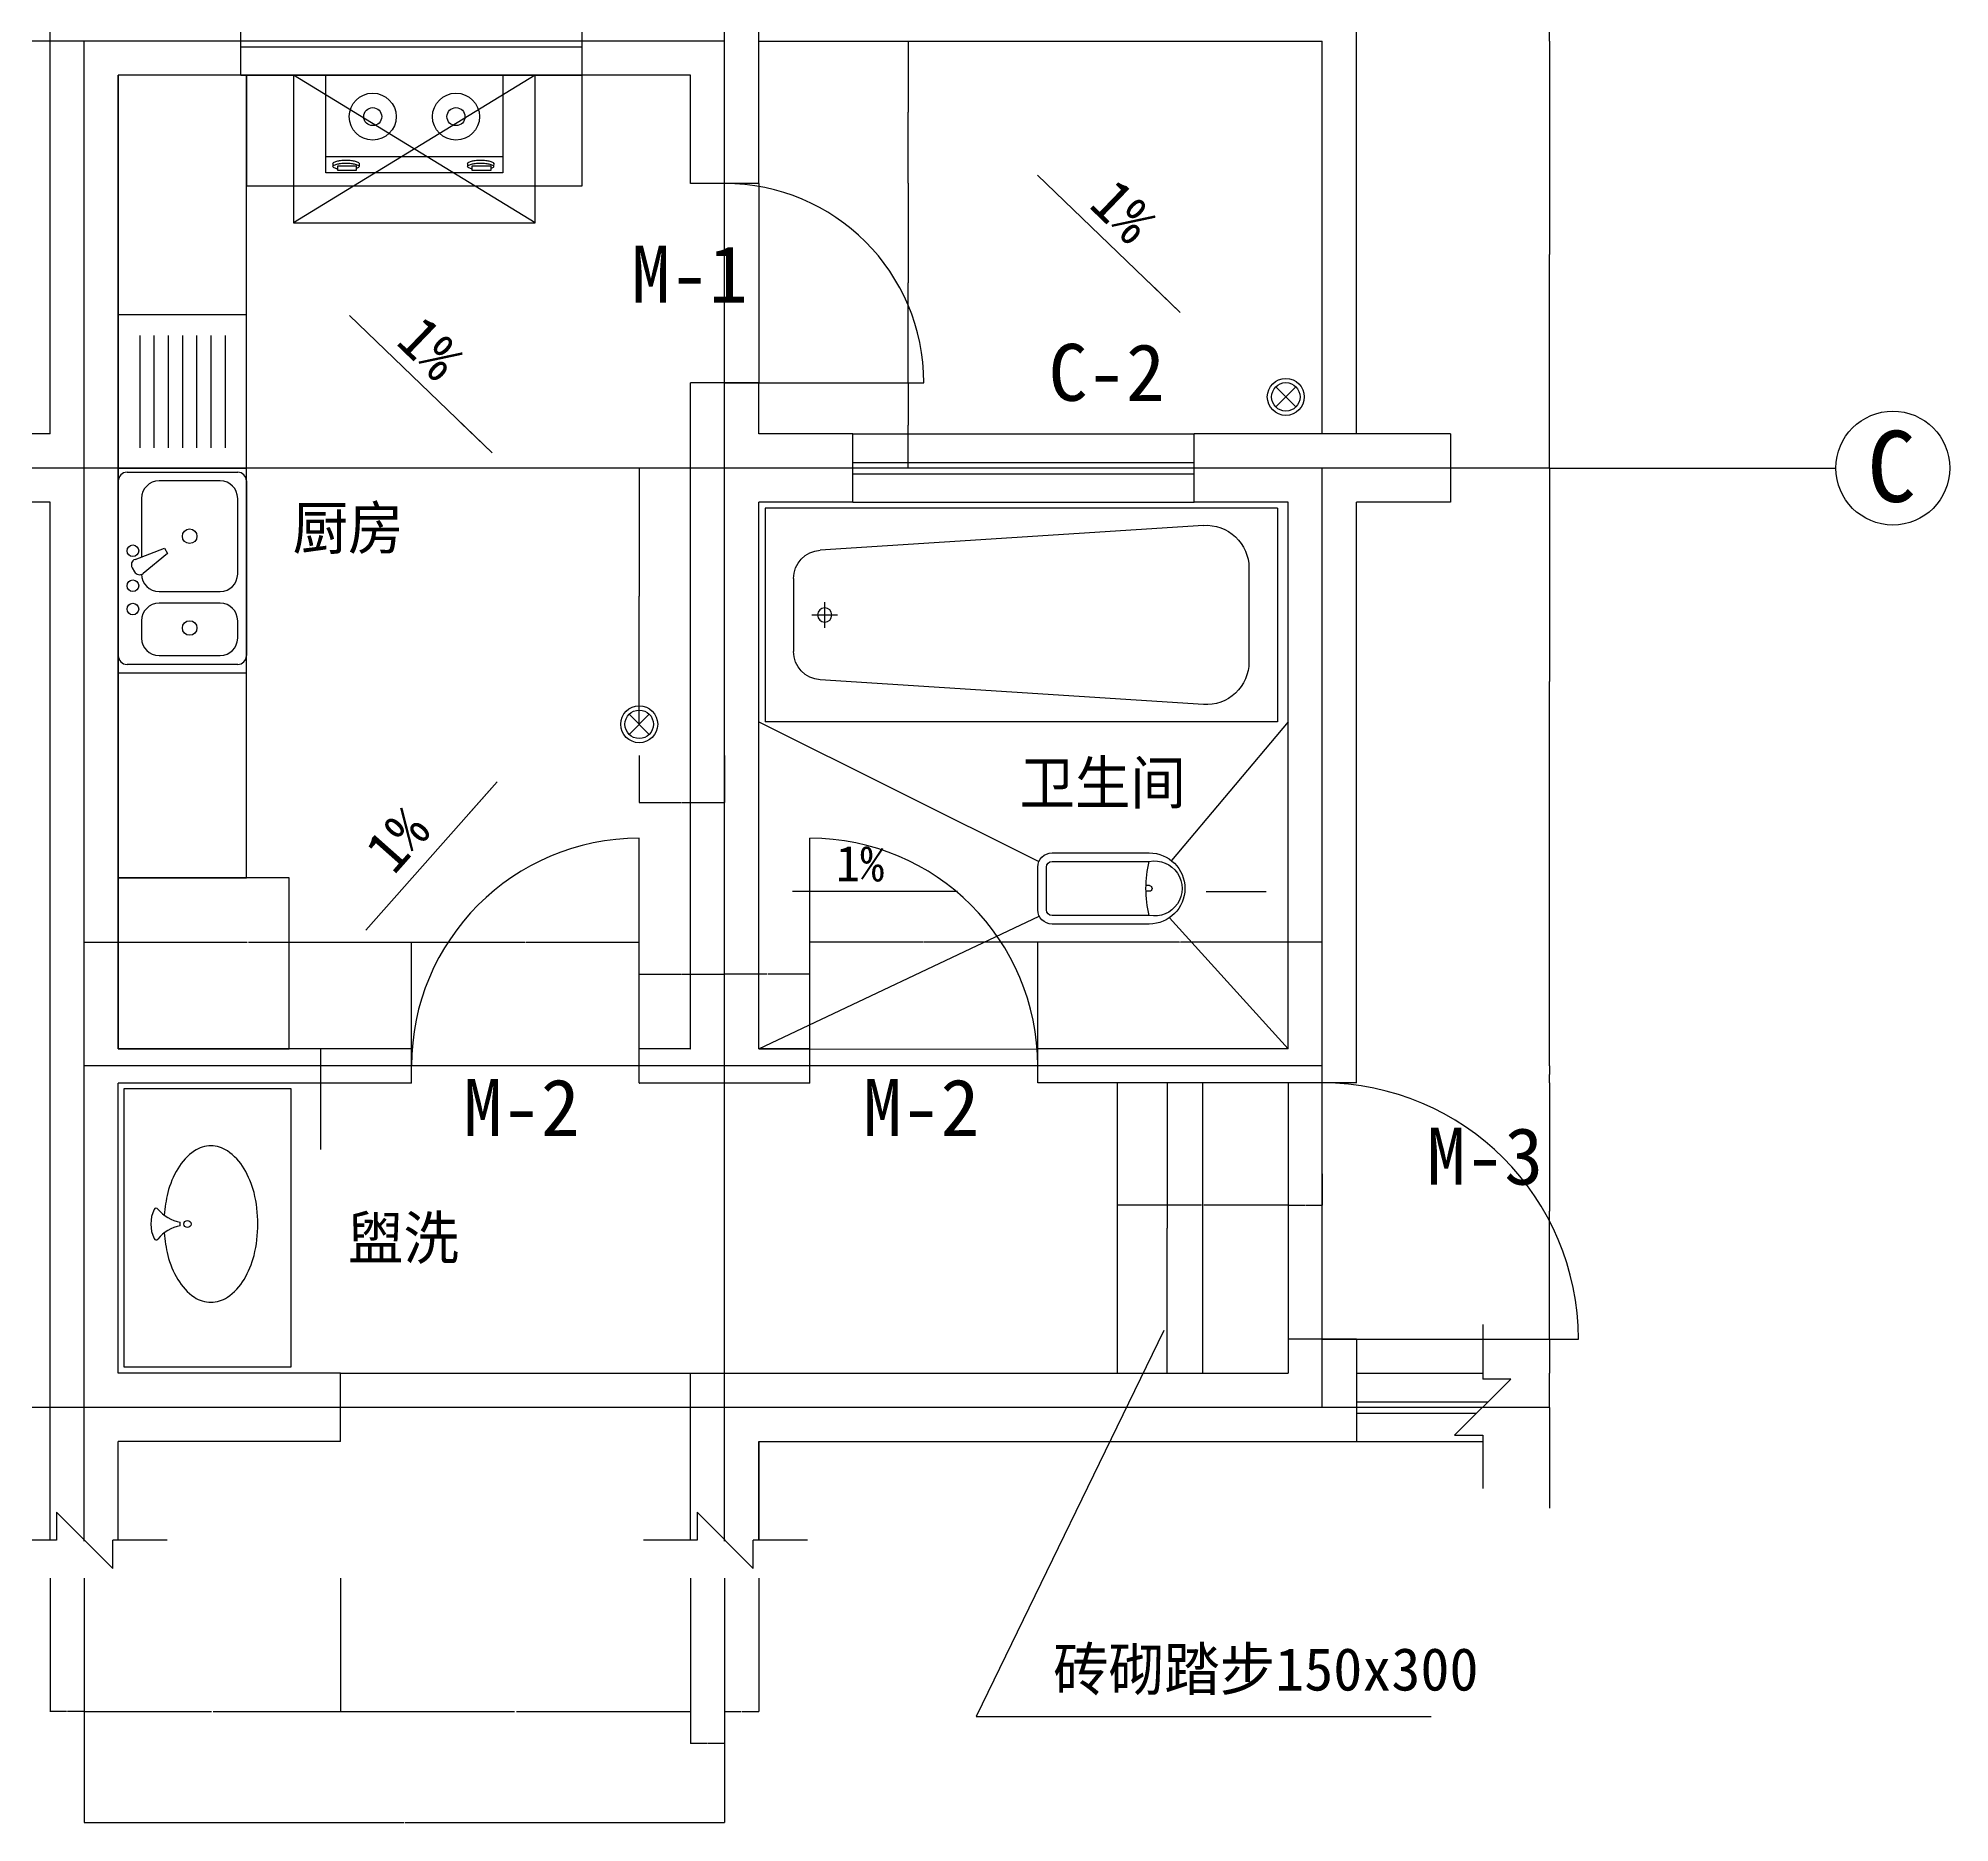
# Model space of a CAD drawing. Header units: metres. Extents: x -237648 to -195598, y -93947 to -64247.
# Drawn here: x -223439 to -216724, y -73773 to -67504 of the extents above; entities that cross this region are included whole.
import ezdxf

# ---------------------------------------------------------------- set-up
doc = ezdxf.new("R2010")
doc.units = ezdxf.units.M
for name, color, linetype in [('AXI', 1, 'Continuous'), ('PJ', 21, 'Continuous'), ('W', 5, 'Continuous')]:
    doc.layers.add(name, color=color, linetype=linetype)
doc.dimstyles.get("Standard").update_dxf_attribs({"dimtxt": 2.5, "dimasz": 2.5, "dimexe": 1.25, "dimexo": 0.625, "dimtad": 1, "dimcen": 2.5, "dimazin": 3, "dimtfac": 1, "dimtmove": 0, "dimatfit": 3})

# ---------------------------------------------------------------- blocks, each defined once
blk = doc.blocks.new('BATH1')
for p, q in [((383.61, 1800.49), (383.61, 1050.49)), ((383.61, 1800.49), (2183.61, 1800.49)), ((2183.61, 1800.49), (2183.61, 1050.49)), ((643.26, 1740.19), (1990.05, 1653.3)), ((483.61, 1590.5), (483.61, 1260.48)), ((2083.61, 1553.51), (2083.61, 1297.47)), ((2019.09, 1425.49), (1929.09, 1425.49)), ((1974.09, 1380.49), (1974.09, 1470.49)), ((643.26, 1110.79), (1990.05, 1197.68)), ((383.61, 1050.49), (2183.61, 1050.49))]:
    blk.add_line(p, q)
blk.add_circle((1974.09, 1425.49), 25)
for centre, radius, start, end in [((633.61, 1590.5), 150, 86.31, 180), ((1983.61, 1553.51), 100, 0, 86.31), ((1983.61, 1297.47), 100, 273.69, 0), ((633.61, 1260.48), 150, 180, 273.69)]:
    blk.add_arc(centre, radius, start, end)
blk = doc.blocks.new('DW')
at = {"layer": 'PJ'}
for p, q in [((-123.79, 145.72), (-123.79, -195.95)), ((-93.79, 145.72), (-93.79, -195.95)), ((76.21, 195.72), (-73.79, 195.72)), ((76.21, 165.72), (-73.79, 165.72)), ((96.21, -195.95), (96.21, 145.72)), ((126.21, -195.95), (126.21, 145.72)), ((-8.79, -196.08), (-8.79, -184.46)), ((11.21, -196.08), (11.21, -184.46))]:
    blk.add_line(p, q, dxfattribs=at)
for centre, radius, start, end in [((-73.79, 145.72), 50, 90, 180), ((-73.79, 145.72), 20, 90, 180), ((76.21, 145.72), 50, 0, 90), ((76.21, 145.72), 20, 0, 90), ((1.21, -195.95), 125, 180, 0), ((1.21, -214.21), 96.74, 169.12, 10.88), ((1.21, -578.66), 394.33, 76.06, 103.94), ((1.21, -195.89), 10, 181.09, 358.91)]:
    blk.add_arc(centre, radius, start, end, dxfattribs=at)
blk = doc.blocks.new('_E25ESP')
at = {"color": 0, "linetype": 'ByBlock'}
for p, q in [((30.68, 337.5), (419.32, 337.5)), ((0, -306.82), (0, 306.82)), ((357.95, 306.82), (143.18, 306.82)), ((450, 306.82), (450, -306.82)), ((81.82, 245.45), (81.82, 39.98)), ((419.32, -20.45), (419.32, 245.45)), ((58.92, 31.4), (162.53, 70.22)), ((162.53, 70.22), (172.76, 52.51)), ((48.39, 2.02), (56.63, -12.25)), ((172.76, 52.51), (87.34, -17.81)), ((143.18, -81.82), (357.95, -81.82)), ((357.95, -122.73), (143.18, -122.73)), ((81.82, -184.09), (81.82, -245.45)), ((419.32, -245.45), (419.32, -184.09)), ((143.18, -306.82), (357.95, -306.82)), ((419.32, -337.5), (30.68, -337.5))]:
    blk.add_line(p, q, dxfattribs=at)
for centre, radius in [((250.57, 112.5), 25.57), ((51.14, 61.36), 20.45), ((51.14, -61.36), 20.45), ((51.14, -143.18), 20.45), ((250.57, -209.66), 25.57)]:
    blk.add_circle(centre, radius, dxfattribs=at)
for centre, radius, start, end in [((30.68, 306.82), 30.68, 90, 180), ((419.32, 306.82), 30.68, 0, 90), ((143.18, 245.45), 61.36, 90, 180), ((357.95, 245.45), 61.36, 0, 90), ((66.1, 12.25), 20.45, 110.54, 210), ((74.34, -2.02), 20.45, 210, 309.46), ((143.18, -20.45), 61.36, 180, 270), ((357.95, -20.45), 61.36, 270, 0), ((143.18, -184.09), 61.36, 90, 180), ((357.95, -184.09), 61.36, 0, 90), ((143.18, -245.45), 61.36, 180, 270), ((357.95, -245.45), 61.36, 270, 0), ((30.68, -306.82), 30.68, 180, 270), ((419.32, -306.82), 30.68, 270, 0)]:
    blk.add_arc(centre, radius, start, end, dxfattribs=at)
blk = doc.blocks.new('KXP')
at = {"layer": 'PJ', "linetype": 'ByBlock'}
blk.add_line((-388.31, 496.85), (-388.31, 509.94), dxfattribs=at)
at = {"layer": 'PJ'}
blk.add_lwpolyline([(-585.9, 980), (0, 980), (0, 0), (-585.9, 0)], close=True, dxfattribs=at)
for points in [[(-444.66, 472.02, 0.04), (-432.26, 393.22, 0.07), (-397.42, 308.94, 0.11), (-338.84, 246.5, 0.15), (-280.74, 228.39, 0.15), (-222.65, 246.5, 0.11), (-164.07, 308.94, 0.07), (-129.23, 393.22, 0.06), (-115.74, 503.39, 0.06), (-129.23, 613.57, 0.07), (-164.07, 697.85, 0.11), (-222.65, 760.29, 0.15), (-280.74, 778.39, 0.15)], [(-280.74, 778.39, 0.15), (-338.84, 760.29, 0.11), (-397.42, 697.85, 0.07), (-432.26, 613.57, 0.04), (-444.66, 534.77, 0.06)]]:
    blk.add_lwpolyline(points, format="xyb", dxfattribs=at)
at = {"layer": 'PJ', "linetype": 'ByBlock'}
blk.add_circle((-363.18, 503.39), 12.57, dxfattribs=at)
at = {"layer": 'PJ'}
for centre, radius, start, end in [((-375.32, 503.39), 116.63, 154.02, 205.98), ((-472.97, 550.98), 8, 39.44, 154.02), ((-364.6, 640.12), 132.32, 219.44, 259.68), ((-364.6, 366.67), 132.32, 100.32, 140.56), ((-472.97, 455.81), 8, 205.98, 320.56)]:
    blk.add_arc(centre, radius, start, end, dxfattribs=at)
blk = doc.blocks.new('_CLOSEDFILLED')
at = {"color": 0, "linetype": 'BYBLOCK'}
blk.add_solid([(-1, 0), (0, 0), (-1, 0)], dxfattribs=at)
blk = doc.blocks.new('*D17')
for p, q in [((-218130.31, -67513.99), (-218130.31, -68263.99)), ((-218130.56, -68263.99), (-218130.81, -68263.99)), ((-218130.31, -69013.99), (-218130.31, -68263.99)), ((-218130.31, -68263.99), (-218130.31, -68263.99)), ((-218130.06, -68263.99), (-218129.81, -68263.99))]:
    blk.add_line(p, q)
at = {"layer": 'Defpoints'}
for p in [(-218130.31, -67513.99), (-218130.31, -68263.99), (-218130.31, -69013.99)]:
    blk.add_point(p, dxfattribs=at)
at = {"xscale": 0.25, "yscale": 0.25}
blk.add_blockref('_CLOSEDFILLED', (-218130.31, -68263.99), dxfattribs=at)
at = {"xscale": 0.25, "yscale": 0.25, "rotation": 180}
blk.add_blockref('_CLOSEDFILLED', (-218130.31, -68263.99), dxfattribs=at)
at = {"insert": (-218130.31, -68262.865), "char_height": 1, "attachment_point": 5}
blk.add_mtext('0', dxfattribs=at)
blk = doc.blocks.new('*D40')
for p, q in [((-218130.31, -69013.99), (-218130.31, -69763.99)), ((-218130.56, -69763.99), (-218130.81, -69763.99)), ((-218130.31, -71113.99), (-218130.31, -69763.99)), ((-218130.31, -69763.99), (-218130.31, -69763.99)), ((-218130.06, -69763.99), (-218129.81, -69763.99))]:
    blk.add_line(p, q)
at = {"layer": 'Defpoints'}
for p in [(-218130.31, -69013.99), (-218130.31, -69763.99), (-218130.31, -71113.99)]:
    blk.add_point(p, dxfattribs=at)
at = {"xscale": 0.25, "yscale": 0.25}
blk.add_blockref('_CLOSEDFILLED', (-218130.31, -69763.99), dxfattribs=at)
at = {"xscale": 0.25, "yscale": 0.25, "rotation": 180}
blk.add_blockref('_CLOSEDFILLED', (-218130.31, -69763.99), dxfattribs=at)
at = {"insert": (-218130.31, -69762.865), "char_height": 1, "attachment_point": 5}
blk.add_mtext('0', dxfattribs=at)
blk = doc.blocks.new('*D51')
for p, q in [((-222127.92, -71113.99), (-222127.92, -70679.51)), ((-222127.67, -70679.51), (-221729.42, -70679.51)), ((-221726.42, -70679.51), (-221328.17, -70679.51)), ((-221327.92, -71113.99), (-221327.92, -70679.51))]:
    blk.add_line(p, q)
at = {"layer": 'Defpoints'}
for p in [(-222127.92, -70679.51), (-222127.92, -71113.99), (-221327.92, -71113.99)]:
    blk.add_point(p, dxfattribs=at)
at = {"xscale": 0.25, "yscale": 0.25, "rotation": 180}
blk.add_blockref('_CLOSEDFILLED', (-222127.92, -70679.51), dxfattribs=at)
at = {"xscale": 0.25, "yscale": 0.25}
blk.add_blockref('_CLOSEDFILLED', (-221327.92, -70679.51), dxfattribs=at)
at = {"insert": (-221727.92, -70679.51), "char_height": 1, "attachment_point": 5}
blk.add_mtext('800', dxfattribs=at)
blk = doc.blocks.new('*D52')
for p, q in [((-221327.92, -71113.99), (-221327.92, -70792.01)), ((-221327.67, -70792.01), (-221179.42, -70792.01)), ((-221176.42, -70792.01), (-221028.17, -70792.01)), ((-221027.92, -71113.99), (-221027.92, -70792.01))]:
    blk.add_line(p, q)
at = {"layer": 'Defpoints'}
for p in [(-221327.92, -70792.01), (-221327.92, -71113.99), (-221027.92, -71113.99)]:
    blk.add_point(p, dxfattribs=at)
at = {"xscale": 0.25, "yscale": 0.25, "rotation": 180}
blk.add_blockref('_CLOSEDFILLED', (-221327.92, -70792.01), dxfattribs=at)
at = {"xscale": 0.25, "yscale": 0.25}
blk.add_blockref('_CLOSEDFILLED', (-221027.92, -70792.01), dxfattribs=at)
at = {"insert": (-221177.92, -70792.01), "char_height": 1, "attachment_point": 5}
blk.add_mtext('300', dxfattribs=at)
blk = doc.blocks.new('*D53')
for p, q in [((-219648.42, -71493.01), (-219648.42, -71603.26)), ((-219048.42, -71493.01), (-219048.42, -71603.26)), ((-219352.92, -71603.26), (-219648.67, -71603.26)), ((-219048.17, -71603.26), (-219343.92, -71603.26))]:
    blk.add_line(p, q)
at = {"layer": 'Defpoints'}
for p in [(-219648.42, -71493.01), (-219048.42, -71493.01), (-219048.42, -71603.26)]:
    blk.add_point(p, dxfattribs=at)
at = {"xscale": 0.25, "yscale": 0.25}
blk.add_blockref('_CLOSEDFILLED', (-219648.42, -71603.26), dxfattribs=at)
at = {"xscale": 0.25, "yscale": 0.25, "rotation": 180}
blk.add_blockref('_CLOSEDFILLED', (-219048.42, -71603.26), dxfattribs=at)
at = {"insert": (-219348.42, -71603.26), "char_height": 1, "attachment_point": 5}
blk.add_mtext('2x300=600', dxfattribs=at)
blk = doc.blocks.new('*D54')
for p, q in [((-223277.92, -71113.99), (-223277.92, -70679.51)), ((-223277.67, -70679.51), (-222704.92, -70679.51)), ((-222700.92, -70679.51), (-222128.17, -70679.51)), ((-222127.92, -71113.99), (-222127.92, -70679.51))]:
    blk.add_line(p, q)
at = {"layer": 'Defpoints'}
for p in [(-223277.92, -70679.51), (-223277.92, -71113.99), (-222127.92, -71113.99)]:
    blk.add_point(p, dxfattribs=at)
at = {"xscale": 0.25, "yscale": 0.25, "rotation": 180}
blk.add_blockref('_CLOSEDFILLED', (-223277.92, -70679.51), dxfattribs=at)
at = {"xscale": 0.25, "yscale": 0.25}
blk.add_blockref('_CLOSEDFILLED', (-222127.92, -70679.51), dxfattribs=at)
at = {"insert": (-222702.92, -70679.51), "char_height": 1, "attachment_point": 5}
blk.add_mtext('1150', dxfattribs=at)
blk = doc.blocks.new('*D55')
for p, q in [((-221027.92, -72913.99), (-221027.92, -73381.56)), ((-220907.92, -72913.99), (-220907.92, -73381.56)), ((-221027.67, -73381.56), (-220969.42, -73381.56)), ((-220966.42, -73381.56), (-220908.17, -73381.56))]:
    blk.add_line(p, q)
at = {"layer": 'Defpoints'}
for p in [(-221027.92, -72913.99), (-220907.92, -72913.99), (-221027.92, -73381.56)]:
    blk.add_point(p, dxfattribs=at)
at = {"xscale": 0.25, "yscale": 0.25, "rotation": 180}
blk.add_blockref('_CLOSEDFILLED', (-221027.92, -73381.56), dxfattribs=at)
at = {"xscale": 0.25, "yscale": 0.25}
blk.add_blockref('_CLOSEDFILLED', (-220907.92, -73381.56), dxfattribs=at)
at = {"insert": (-220967.92, -73381.56), "char_height": 1, "attachment_point": 5}
blk.add_mtext('120', dxfattribs=at)
blk = doc.blocks.new('*D56')
for p, q in [((-223277.92, -72913.99), (-223277.92, -73381.56)), ((-222377.58, -72913.99), (-222377.58, -73381.56)), ((-223277.67, -73381.56), (-222830.75, -73381.56)), ((-222824.75, -73381.56), (-222377.83, -73381.56))]:
    blk.add_line(p, q)
at = {"layer": 'Defpoints'}
for p in [(-223277.92, -72913.99), (-222377.58, -72913.99), (-223277.92, -73381.56)]:
    blk.add_point(p, dxfattribs=at)
at = {"xscale": 0.25, "yscale": 0.25, "rotation": 180}
blk.add_blockref('_CLOSEDFILLED', (-223277.92, -73381.56), dxfattribs=at)
at = {"xscale": 0.25, "yscale": 0.25}
blk.add_blockref('_CLOSEDFILLED', (-222377.58, -73381.56), dxfattribs=at)
at = {"insert": (-222827.75, -73381.56), "char_height": 1, "attachment_point": 5}
blk.add_mtext('900,34', dxfattribs=at)
blk = doc.blocks.new('*D57')
for p, q in [((-223397.92, -72913.99), (-223397.92, -73381.56)), ((-223277.92, -72913.99), (-223277.92, -73381.56)), ((-223339.42, -73381.56), (-223398.17, -73381.56)), ((-223277.67, -73381.56), (-223336.42, -73381.56))]:
    blk.add_line(p, q)
at = {"layer": 'Defpoints'}
for p in [(-223397.92, -72913.99), (-223277.92, -72913.99), (-223277.92, -73381.56)]:
    blk.add_point(p, dxfattribs=at)
at = {"xscale": 0.25, "yscale": 0.25}
blk.add_blockref('_CLOSEDFILLED', (-223397.92, -73381.56), dxfattribs=at)
at = {"xscale": 0.25, "yscale": 0.25, "rotation": 180}
blk.add_blockref('_CLOSEDFILLED', (-223277.92, -73381.56), dxfattribs=at)
at = {"insert": (-223337.92, -73381.56), "char_height": 1, "attachment_point": 5}
blk.add_mtext('120', dxfattribs=at)
blk = doc.blocks.new('*D58')
for p, q in [((-218130.31, -71173.99), (-218130.31, -71623.99)), ((-218130.56, -71623.99), (-218130.81, -71623.99)), ((-218130.31, -71623.99), (-218130.18, -71623.99)), ((-218130.18, -72073.99), (-218130.18, -71623.99)), ((-218129.93, -71623.99), (-218129.68, -71623.99))]:
    blk.add_line(p, q)
at = {"layer": 'Defpoints'}
for p in [(-218130.31, -71173.99), (-218130.31, -71623.99), (-218130.18, -72073.99)]:
    blk.add_point(p, dxfattribs=at)
at = {"xscale": 0.25, "yscale": 0.25}
blk.add_blockref('_CLOSEDFILLED', (-218130.31, -71623.99), dxfattribs=at)
at = {"xscale": 0.25, "yscale": 0.25, "rotation": 180}
blk.add_blockref('_CLOSEDFILLED', (-218130.18, -71623.99), dxfattribs=at)
at = {"insert": (-218130.245, -71622.865), "char_height": 1, "attachment_point": 5}
blk.add_mtext('0,13', dxfattribs=at)
blk = doc.blocks.new('*D72')
for p, q in [((-218130.56, -67160.66), (-218130.81, -67160.66)), ((-218130.31, -67513.99), (-218130.31, -67160.66)), ((-218130.31, -67393.99), (-218130.31, -67160.66)), ((-218130.31, -67160.66), (-218130.31, -67160.66)), ((-218130.06, -67160.66), (-218129.81, -67160.66))]:
    blk.add_line(p, q)
at = {"layer": 'Defpoints'}
for p in [(-218130.31, -67160.66), (-218130.31, -67393.99), (-218130.31, -67513.99)]:
    blk.add_point(p, dxfattribs=at)
at = {"xscale": 0.25, "yscale": 0.25}
blk.add_blockref('_CLOSEDFILLED', (-218130.31, -67160.66), dxfattribs=at)
at = {"xscale": 0.25, "yscale": 0.25, "rotation": 180}
blk.add_blockref('_CLOSEDFILLED', (-218130.31, -67160.66), dxfattribs=at)
at = {"insert": (-218130.31, -67159.535), "char_height": 1, "attachment_point": 5}
blk.add_mtext('0', dxfattribs=at)
blk = doc.blocks.new('*D89')
for p, q in [((-220382.82, -67513.99), (-220382.82, -67763.74)), ((-220383.07, -67763.74), (-220383.32, -67763.74)), ((-220382.82, -68013.49), (-220382.82, -67763.74)), ((-220382.82, -67763.74), (-220382.82, -67763.74)), ((-220382.57, -67763.74), (-220382.32, -67763.74))]:
    blk.add_line(p, q)
at = {"layer": 'Defpoints'}
for p in [(-220382.82, -67513.99), (-220382.82, -67763.74), (-220382.82, -68013.49)]:
    blk.add_point(p, dxfattribs=at)
at = {"xscale": 0.25, "yscale": 0.25}
blk.add_blockref('_CLOSEDFILLED', (-220382.82, -67763.74), dxfattribs=at)
at = {"xscale": 0.25, "yscale": 0.25, "rotation": 180}
blk.add_blockref('_CLOSEDFILLED', (-220382.82, -67763.74), dxfattribs=at)
at = {"insert": (-220382.82, -67762.615), "char_height": 1, "attachment_point": 5}
blk.add_mtext('0', dxfattribs=at)
blk = doc.blocks.new('*D90')
for p, q in [((-220382.82, -68013.49), (-220382.82, -68363.49)), ((-220383.07, -68363.49), (-220383.32, -68363.49)), ((-220382.82, -68713.49), (-220382.82, -68363.49)), ((-220382.82, -68363.49), (-220382.82, -68363.49)), ((-220382.57, -68363.49), (-220382.32, -68363.49))]:
    blk.add_line(p, q)
at = {"layer": 'Defpoints'}
for p in [(-220382.82, -68013.49), (-220382.82, -68363.49), (-220382.82, -68713.49)]:
    blk.add_point(p, dxfattribs=at)
at = {"xscale": 0.25, "yscale": 0.25}
blk.add_blockref('_CLOSEDFILLED', (-220382.82, -68363.49), dxfattribs=at)
at = {"xscale": 0.25, "yscale": 0.25, "rotation": 180}
blk.add_blockref('_CLOSEDFILLED', (-220382.82, -68363.49), dxfattribs=at)
at = {"insert": (-220382.82, -68362.365), "char_height": 1, "attachment_point": 5}
blk.add_mtext('0', dxfattribs=at)
blk = doc.blocks.new('*D91')
for p, q in [((-220382.82, -68713.49), (-220382.82, -68863.49)), ((-220383.07, -68863.49), (-220383.32, -68863.49)), ((-220382.82, -69013.49), (-220382.82, -68863.49)), ((-220382.82, -68863.49), (-220382.82, -68863.49)), ((-220382.57, -68863.49), (-220382.32, -68863.49))]:
    blk.add_line(p, q)
at = {"layer": 'Defpoints'}
for p in [(-220382.82, -68713.49), (-220382.82, -68863.49), (-220382.82, -69013.49)]:
    blk.add_point(p, dxfattribs=at)
at = {"xscale": 0.25, "yscale": 0.25}
blk.add_blockref('_CLOSEDFILLED', (-220382.82, -68863.49), dxfattribs=at)
at = {"xscale": 0.25, "yscale": 0.25, "rotation": 180}
blk.add_blockref('_CLOSEDFILLED', (-220382.82, -68863.49), dxfattribs=at)
at = {"insert": (-220382.82, -68862.365), "char_height": 1, "attachment_point": 5}
blk.add_mtext('0', dxfattribs=at)
blk = doc.blocks.new('*D197')
for p, q in [((-222447.58, -71053.99), (-222447.58, -71407.32)), ((-222447.58, -71173.99), (-222447.58, -71407.32)), ((-222447.83, -71407.32), (-222448.08, -71407.32)), ((-222447.58, -71407.32), (-222447.58, -71407.32)), ((-222447.33, -71407.32), (-222447.08, -71407.32))]:
    blk.add_line(p, q)
at = {"layer": 'Defpoints'}
for p in [(-222447.58, -71053.99), (-222447.58, -71173.99), (-222447.58, -71407.32)]:
    blk.add_point(p, dxfattribs=at)
at = {"xscale": 0.25, "yscale": 0.25}
blk.add_blockref('_CLOSEDFILLED', (-222447.58, -71407.32), dxfattribs=at)
at = {"xscale": 0.25, "yscale": 0.25, "rotation": 180}
blk.add_blockref('_CLOSEDFILLED', (-222447.58, -71407.32), dxfattribs=at)
at = {"insert": (-222447.58, -71406.195), "char_height": 1, "attachment_point": 5}
blk.add_mtext('0', dxfattribs=at)
blk = doc.blocks.new('*D225')
for p, q in [((-222377.58, -72913.99), (-222377.58, -73381.56)), ((-221147.92, -72913.99), (-221147.92, -73381.56)), ((-222377.33, -73381.56), (-221766.25, -73381.56)), ((-221759.25, -73381.56), (-221148.17, -73381.56))]:
    blk.add_line(p, q)
at = {"layer": 'Defpoints'}
for p in [(-222377.58, -72913.99), (-221147.92, -72913.99), (-222377.58, -73381.56)]:
    blk.add_point(p, dxfattribs=at)
at = {"xscale": 0.25, "yscale": 0.25, "rotation": 180}
blk.add_blockref('_CLOSEDFILLED', (-222377.58, -73381.56), dxfattribs=at)
at = {"xscale": 0.25, "yscale": 0.25}
blk.add_blockref('_CLOSEDFILLED', (-221147.92, -73381.56), dxfattribs=at)
at = {"insert": (-221762.75, -73381.56), "char_height": 1, "attachment_point": 5}
blk.add_mtext('1229,66', dxfattribs=at)
blk = doc.blocks.new('*D226')
for p, q in [((-223277.92, -72913.99), (-223277.92, -73772.21)), ((-221027.92, -72913.99), (-221027.92, -73772.21)), ((-223277.67, -73772.21), (-222154.92, -73772.21)), ((-222150.92, -73772.21), (-221028.17, -73772.21))]:
    blk.add_line(p, q)
at = {"layer": 'Defpoints'}
for p in [(-223277.92, -72913.99), (-221027.92, -72913.99), (-223277.92, -73772.21)]:
    blk.add_point(p, dxfattribs=at)
at = {"xscale": 0.25, "yscale": 0.25, "rotation": 180}
blk.add_blockref('_CLOSEDFILLED', (-223277.92, -73772.21), dxfattribs=at)
at = {"xscale": 0.25, "yscale": 0.25}
blk.add_blockref('_CLOSEDFILLED', (-221027.92, -73772.21), dxfattribs=at)
at = {"insert": (-222152.92, -73772.21), "char_height": 1, "attachment_point": 5}
blk.add_mtext('2250', dxfattribs=at)
blk = doc.blocks.new('*D227')
for p, q in [((-220879.42, -70792.01), (-221028.17, -70792.01)), ((-221027.92, -71113.99), (-221027.92, -70792.01)), ((-220727.67, -70792.01), (-220876.42, -70792.01)), ((-220727.92, -71113.99), (-220727.92, -70792.01))]:
    blk.add_line(p, q)
at = {"layer": 'Defpoints'}
for p in [(-220727.92, -70792.01), (-221027.92, -71113.99), (-220727.92, -71113.99)]:
    blk.add_point(p, dxfattribs=at)
at = {"xscale": 0.25, "yscale": 0.25}
blk.add_blockref('_CLOSEDFILLED', (-221027.92, -70792.01), dxfattribs=at)
at = {"xscale": 0.25, "yscale": 0.25, "rotation": 180}
blk.add_blockref('_CLOSEDFILLED', (-220727.92, -70792.01), dxfattribs=at)
at = {"insert": (-220877.92, -70792.01), "char_height": 1, "attachment_point": 5}
blk.add_mtext('300', dxfattribs=at)
blk = doc.blocks.new('*D228')
for p, q in [((-220329.42, -70679.51), (-220728.17, -70679.51)), ((-220727.92, -71113.99), (-220727.92, -70679.51)), ((-219927.67, -70679.51), (-220326.42, -70679.51)), ((-219927.92, -71113.99), (-219927.92, -70679.51))]:
    blk.add_line(p, q)
at = {"layer": 'Defpoints'}
for p in [(-219927.92, -70679.51), (-220727.92, -71113.99), (-219927.92, -71113.99)]:
    blk.add_point(p, dxfattribs=at)
at = {"xscale": 0.25, "yscale": 0.25}
blk.add_blockref('_CLOSEDFILLED', (-220727.92, -70679.51), dxfattribs=at)
at = {"xscale": 0.25, "yscale": 0.25, "rotation": 180}
blk.add_blockref('_CLOSEDFILLED', (-219927.92, -70679.51), dxfattribs=at)
at = {"insert": (-220327.92, -70679.51), "char_height": 1, "attachment_point": 5}
blk.add_mtext('800', dxfattribs=at)
blk = doc.blocks.new('*D229')
for p, q in [((-219429.92, -70679.51), (-219928.17, -70679.51)), ((-219927.92, -71113.99), (-219927.92, -70679.51)), ((-218927.67, -70679.51), (-219425.92, -70679.51)), ((-218927.92, -71113.99), (-218927.92, -70679.51))]:
    blk.add_line(p, q)
at = {"layer": 'Defpoints'}
for p in [(-218927.92, -70679.51), (-219927.92, -71113.99), (-218927.92, -71113.99)]:
    blk.add_point(p, dxfattribs=at)
at = {"xscale": 0.25, "yscale": 0.25}
blk.add_blockref('_CLOSEDFILLED', (-219927.92, -70679.51), dxfattribs=at)
at = {"xscale": 0.25, "yscale": 0.25, "rotation": 180}
blk.add_blockref('_CLOSEDFILLED', (-218927.92, -70679.51), dxfattribs=at)
at = {"insert": (-219427.92, -70679.51), "char_height": 1, "attachment_point": 5}
blk.add_mtext('1000', dxfattribs=at)
blk = doc.blocks.new('*D230')
for p, q in [((-219048.42, -71493.01), (-219048.42, -71603.26)), ((-218928.42, -71493.01), (-218928.42, -71603.26)), ((-219048.17, -71603.26), (-218989.92, -71603.26)), ((-218986.92, -71603.26), (-218928.67, -71603.26))]:
    blk.add_line(p, q)
at = {"layer": 'Defpoints'}
for p in [(-219048.42, -71493.01), (-218928.42, -71493.01), (-219048.42, -71603.26)]:
    blk.add_point(p, dxfattribs=at)
at = {"xscale": 0.25, "yscale": 0.25, "rotation": 180}
blk.add_blockref('_CLOSEDFILLED', (-219048.42, -71603.26), dxfattribs=at)
at = {"xscale": 0.25, "yscale": 0.25}
blk.add_blockref('_CLOSEDFILLED', (-218928.42, -71603.26), dxfattribs=at)
at = {"insert": (-218988.42, -71603.26), "char_height": 1, "attachment_point": 5}
blk.add_mtext('120', dxfattribs=at)
blk = doc.blocks.new('*D231')
for p, q in [((-218130.31, -72313.99), (-218130.31, -72667.32)), ((-218130.31, -72433.99), (-218130.31, -72667.32)), ((-218130.56, -72667.32), (-218130.81, -72667.32)), ((-218130.31, -72667.32), (-218130.31, -72667.32)), ((-218130.06, -72667.32), (-218129.81, -72667.32))]:
    blk.add_line(p, q)
at = {"layer": 'Defpoints'}
for p in [(-218130.31, -72313.99), (-218130.31, -72433.99), (-218130.31, -72667.32)]:
    blk.add_point(p, dxfattribs=at)
at = {"xscale": 0.25, "yscale": 0.25}
blk.add_blockref('_CLOSEDFILLED', (-218130.31, -72667.32), dxfattribs=at)
at = {"xscale": 0.25, "yscale": 0.25, "rotation": 180}
blk.add_blockref('_CLOSEDFILLED', (-218130.31, -72667.32), dxfattribs=at)
at = {"insert": (-218130.31, -72666.195), "char_height": 1, "attachment_point": 5}
blk.add_mtext('0', dxfattribs=at)
blk = doc.blocks.new('*D232')
for p, q in [((-218130.18, -72073.99), (-218130.18, -72193.99)), ((-218130.56, -72193.99), (-218130.81, -72193.99)), ((-218130.31, -72313.99), (-218130.31, -72193.99)), ((-218130.18, -72193.99), (-218130.31, -72193.99)), ((-218129.93, -72193.99), (-218129.68, -72193.99))]:
    blk.add_line(p, q)
at = {"layer": 'Defpoints'}
for p in [(-218130.18, -72073.99), (-218130.18, -72193.99), (-218130.31, -72313.99)]:
    blk.add_point(p, dxfattribs=at)
at = {"xscale": 0.25, "yscale": 0.25}
blk.add_blockref('_CLOSEDFILLED', (-218130.18, -72193.99), dxfattribs=at)
at = {"xscale": 0.25, "yscale": 0.25, "rotation": 180}
blk.add_blockref('_CLOSEDFILLED', (-218130.31, -72193.99), dxfattribs=at)
at = {"insert": (-218130.245, -72195.115), "char_height": 1, "attachment_point": 5}
blk.add_mtext('0,13', dxfattribs=at)
blk = doc.blocks.new('*D233')
for p, q in [((-218130.31, -71113.99), (-218130.31, -71143.99)), ((-218130.56, -71143.99), (-218130.81, -71143.99)), ((-218130.31, -71173.99), (-218130.31, -71143.99)), ((-218130.31, -71143.99), (-218130.31, -71143.99)), ((-218130.06, -71143.99), (-218129.81, -71143.99))]:
    blk.add_line(p, q)
at = {"layer": 'Defpoints'}
for p in [(-218130.31, -71113.99), (-218130.31, -71143.99), (-218130.31, -71173.99)]:
    blk.add_point(p, dxfattribs=at)
at = {"xscale": 0.25, "yscale": 0.25}
blk.add_blockref('_CLOSEDFILLED', (-218130.31, -71143.99), dxfattribs=at)
at = {"xscale": 0.25, "yscale": 0.25, "rotation": 180}
blk.add_blockref('_CLOSEDFILLED', (-218130.31, -71143.99), dxfattribs=at)
at = {"insert": (-218130.31, -71142.865), "char_height": 1, "attachment_point": 5}
blk.add_mtext('0', dxfattribs=at)
blk = doc.blocks.new('*D234')
for p, q in [((-221147.92, -72913.99), (-221147.92, -73494.06)), ((-221027.92, -72913.99), (-221027.92, -73494.06)), ((-221089.42, -73494.06), (-221148.17, -73494.06)), ((-221027.67, -73494.06), (-221086.42, -73494.06))]:
    blk.add_line(p, q)
at = {"layer": 'Defpoints'}
for p in [(-221147.92, -72913.99), (-221027.92, -72913.99), (-221027.92, -73494.06)]:
    blk.add_point(p, dxfattribs=at)
at = {"xscale": 0.25, "yscale": 0.25}
blk.add_blockref('_CLOSEDFILLED', (-221147.92, -73494.06), dxfattribs=at)
at = {"xscale": 0.25, "yscale": 0.25, "rotation": 180}
blk.add_blockref('_CLOSEDFILLED', (-221027.92, -73494.06), dxfattribs=at)
at = {"insert": (-221087.92, -73494.06), "char_height": 1, "attachment_point": 5}
blk.add_mtext('120', dxfattribs=at)
blk = doc.blocks.new('*D235')
for p, q in [((-219473.04, -71173.99), (-219473.04, -71683.99)), ((-219473.29, -71683.99), (-219473.54, -71683.99)), ((-219473.04, -72193.99), (-219473.04, -71683.99)), ((-219473.04, -71683.99), (-219473.04, -71683.99)), ((-219472.79, -71683.99), (-219472.54, -71683.99))]:
    blk.add_line(p, q)
at = {"layer": 'Defpoints'}
for p in [(-219473.04, -71173.99), (-219473.04, -71683.99), (-219473.04, -72193.99)]:
    blk.add_point(p, dxfattribs=at)
at = {"xscale": 0.25, "yscale": 0.25}
blk.add_blockref('_CLOSEDFILLED', (-219473.04, -71683.99), dxfattribs=at)
at = {"xscale": 0.25, "yscale": 0.25, "rotation": 180}
blk.add_blockref('_CLOSEDFILLED', (-219473.04, -71683.99), dxfattribs=at)
at = {"insert": (-219473.04, -71682.865), "char_height": 1, "attachment_point": 5}
blk.add_mtext('0', dxfattribs=at)
blk = doc.blocks.new('*D360')
for p, q in [((-221327.92, -70023.46), (-221327.92, -70188.31)), ((-221027.92, -70023.46), (-221027.92, -70188.31)), ((-221327.67, -70188.31), (-221179.42, -70188.31)), ((-221176.42, -70188.31), (-221028.17, -70188.31))]:
    blk.add_line(p, q)
at = {"layer": 'Defpoints'}
for p in [(-221327.92, -70023.46), (-221027.92, -70023.46), (-221327.92, -70188.31)]:
    blk.add_point(p, dxfattribs=at)
at = {"xscale": 0.25, "yscale": 0.25, "rotation": 180}
blk.add_blockref('_CLOSEDFILLED', (-221327.92, -70188.31), dxfattribs=at)
at = {"xscale": 0.25, "yscale": 0.25}
blk.add_blockref('_CLOSEDFILLED', (-221027.92, -70188.31), dxfattribs=at)
at = {"insert": (-221177.92, -70188.31), "char_height": 1, "attachment_point": 5}
blk.add_mtext('300', dxfattribs=at)
blk = doc.blocks.new('*D361')
for p, q in [((-221327.92, -69013.99), (-221327.92, -69463.99)), ((-221328.17, -69463.99), (-221328.42, -69463.99)), ((-221327.92, -69913.99), (-221327.92, -69463.99)), ((-221327.92, -69463.99), (-221327.92, -69463.99)), ((-221327.67, -69463.99), (-221327.42, -69463.99))]:
    blk.add_line(p, q)
at = {"layer": 'Defpoints'}
for p in [(-221327.92, -69013.99), (-221327.92, -69463.99), (-221327.92, -69913.99)]:
    blk.add_point(p, dxfattribs=at)
at = {"xscale": 0.25, "yscale": 0.25}
blk.add_blockref('_CLOSEDFILLED', (-221327.92, -69463.99), dxfattribs=at)
at = {"xscale": 0.25, "yscale": 0.25, "rotation": 180}
blk.add_blockref('_CLOSEDFILLED', (-221327.92, -69463.99), dxfattribs=at)
at = {"insert": (-221327.92, -69462.865), "char_height": 1, "attachment_point": 5}
blk.add_mtext('0', dxfattribs=at)

msp = doc.modelspace()

# ---------------------------------------------------------------- linework, layer by layer
for p, q in [((-218807.92, -68893.99), (-218807.92, -67394.49)), ((-222727.92, -67533.99), (-221527.92, -67533.99)), ((-220907.92, -67513.99), (-218928.42, -67513.99)), ((-218927.92, -68893.99), (-218927.92, -67514.49)), ((-222727.92, -67633.99), (-221527.92, -67633.99)), ((-221693.51, -67633.99), (-222542.33, -68152.18)), ((-221693.51, -68152.18), (-222542.33, -67633.99)), ((-222429.3, -67633.99), (-221806.53, -67633.99)), ((-222429.3, -67976.44), (-222429.3, -67633.99)), ((-221806.53, -67633.99), (-221806.53, -67976.44)), ((-221806.53, -67920.74), (-222429.3, -67920.74)), ((-222403.89, -67944.13), (-222403.89, -67954.65)), ((-222387.26, -67952.43), (-222322.59, -67952.43)), ((-222387.26, -67969.05), (-222387.26, -67952.43)), ((-222322.59, -67952.43), (-222322.59, -67969.05)), ((-222312.13, -67942.95), (-222312.25, -67954.66)), ((-221930.89, -67944.13), (-221930.89, -67954.65)), ((-221914.26, -67969.05), (-221914.26, -67952.43)), ((-221914.26, -67952.43), (-221849.59, -67952.43)), ((-221849.59, -67952.43), (-221849.59, -67969.05)), ((-221839.13, -67942.95), (-221839.25, -67954.66)), ((-221806.53, -67976.44), (-222429.3, -67976.44)), ((-222322.59, -67969.05), (-222387.26, -67969.05)), ((-221849.59, -67969.05), (-221914.26, -67969.05)), ((-220907.92, -68013.99), (-220907.92, -68713.99)), ((-219427.05, -68467.83), (-219928.35, -67984.47)), ((-223157.92, -68473.99), (-222707.92, -68473.99)), ((-221844.82, -68960.99), (-222346.12, -68477.62)), ((-223082.92, -68548.78), (-223082.92, -68942.92)), ((-223032.92, -68548.78), (-223032.92, -68942.92)), ((-222982.92, -68548.78), (-222982.92, -68942.92)), ((-222932.92, -68548.78), (-222932.92, -68942.92)), ((-222882.92, -68548.78), (-222882.92, -68942.92)), ((-222832.92, -68548.78), (-222832.92, -68942.92)), ((-222782.92, -68548.78), (-222782.92, -68942.92)), ((-221027.92, -68713.99), (-220327.92, -68713.99)), ((-219020.79, -68799.24), (-219091.5, -68728.53)), ((-219091.5, -68799.24), (-219020.79, -68728.53)), ((-220577.92, -68893.99), (-219377.92, -68893.99)), ((-220577.92, -68993.99), (-219377.92, -68993.99)), ((-220577.92, -69033.99), (-219377.92, -69033.99)), ((-218130.31, -69013.99), (-217123.51, -69013.99)), ((-220577.92, -69133.99), (-219377.92, -69133.99)), ((-222707.92, -69733.99), (-223157.92, -69733.99)), ((-221363.27, -69949.35), (-221292.56, -69878.64)), ((-221292.56, -69949.35), (-221363.27, -69878.64)), ((-220907.92, -69905), (-219923.51, -70396.34)), ((-219047.92, -69905), (-219458.21, -70392.76)), ((-221826.66, -70115.74), (-222288.64, -70636.81)), ((-221327.92, -71114.49), (-221327.92, -70314.49)), ((-220727.92, -71114.49), (-220727.92, -70314.49)), ((-220209.55, -70501.57), (-220789.86, -70501.57)), ((-219335.48, -70501.57), (-219125.6, -70501.57)), ((-220907.92, -71053.99), (-219922.33, -70587.83)), ((-219047.92, -71053.99), (-219464.54, -70593.49)), ((-220727.92, -71054.49), (-219927.92, -71054.99)), ((-219648.42, -71173.99), (-219648.42, -72193.99)), ((-219348.42, -71173.99), (-219348.42, -72193.99)), ((-219048.42, -71173.99), (-219048.29, -72073.99)), ((-219484.32, -72043.03), (-220143.76, -73399.79)), ((-218364.4, -72022.66), (-218364.4, -72214.06)), ((-218928.37, -72073.99), (-218028.37, -72073.99)), ((-222377.58, -72193.99), (-221148.42, -72193.99)), ((-218807.92, -72193.99), (-218364.4, -72193.99)), ((-218265.74, -72214.06), (-218463.05, -72411.36)), ((-218265.74, -72214.06), (-218364.4, -72214.06)), ((-218807.92, -72293.99), (-218345.68, -72293.99)), ((-218807.92, -72333.99), (-218385.68, -72333.99)), ((-218807.92, -72433.99), (-218364.4, -72433.99)), ((-218463.05, -72411.36), (-218364.4, -72411.36)), ((-218364.4, -72411.36), (-218364.4, -72598.87)), ((-223374.79, -72681.95), (-223374.79, -72780.6)), ((-223177.49, -72879.26), (-223374.79, -72681.95)), ((-220927.49, -72879.26), (-221124.79, -72681.95)), ((-221124.79, -72681.95), (-221124.79, -72780.6)), ((-223374.79, -72780.6), (-223562.3, -72780.6)), ((-222986.09, -72780.6), (-223177.49, -72780.6)), ((-223177.49, -72879.26), (-223177.49, -72780.6)), ((-221124.79, -72780.6), (-221312.3, -72780.6)), ((-220927.49, -72879.26), (-220927.49, -72780.6)), ((-220736.09, -72780.6), (-220927.49, -72780.6)), ((-220143.76, -73399.79), (-218545.16, -73399.79))]:
    msp.add_line(p, q)
for points in [[(-222707.92, -67633.99), (-223157.92, -67633.99), (-223157.92, -69013.99), (-222707.92, -69013.99)], [(-221527.92, -67633.99), (-222707.92, -67633.99), (-222707.92, -68022.03), (-221527.92, -68022.03)], [(-221693.51, -67633.99), (-222542.33, -67633.99), (-222542.33, -68152.18), (-221693.51, -68152.18)], [(-222707.92, -69013.99), (-223157.92, -69013.99), (-223157.92, -70453.99), (-222707.92, -70453.99)], [(-223157.92, -71053.99), (-222557.92, -71053.99), (-222557.92, -70453.99), (-223157.92, -70453.99)]]:
    msp.add_lwpolyline(points, close=True)
for points in [[(-222403.89, -67944.13, -0.26), (-222401.99, -67940.71, -0.08), (-222390.47, -67935.77, -0.04), (-222376.92, -67933.31, -0.03), (-222358.07, -67932.31, -0.03), (-222339.21, -67933.31, -0.04), (-222325.67, -67935.77, -0.08), (-222314.15, -67940.71, -0.26), (-222312.25, -67944.13, -0.08), (-222312.44, -67945.37, -0.06)], [(-222403.89, -67954.65, -0.26), (-222401.99, -67951.22, -0.08), (-222390.47, -67946.29, -0.04), (-222376.92, -67943.83, -0.03), (-222358.07, -67942.83, -0.03), (-222339.21, -67943.83, -0.04), (-222325.67, -67946.29, -0.08), (-222314.15, -67951.22, -0.26), (-222312.25, -67954.65, -0.26), (-222314.15, -67958.07, -0.06), (-222322.59, -67962.08, -0.04)], [(-222387.26, -67963.77, -0.01), (-222390.47, -67963, -0.08), (-222401.99, -67958.07, -0.26), (-222403.89, -67954.65, -0.26)], [(-221930.89, -67944.13, -0.26), (-221928.99, -67940.71, -0.08), (-221917.47, -67935.77, -0.04), (-221903.92, -67933.31, -0.03), (-221885.07, -67932.31, -0.03), (-221866.22, -67933.31, -0.04), (-221852.67, -67935.77, -0.08), (-221841.15, -67940.71, -0.26), (-221839.25, -67944.13, -0.08), (-221839.44, -67945.37, -0.06)], [(-221930.89, -67954.65, -0.26), (-221928.99, -67951.22, -0.08), (-221917.47, -67946.29, -0.04), (-221903.92, -67943.83, -0.03), (-221885.07, -67942.83, -0.03), (-221866.22, -67943.83, -0.04), (-221852.67, -67946.29, -0.08), (-221841.15, -67951.22, -0.26), (-221839.25, -67954.65, -0.26), (-221841.15, -67958.07, -0.06), (-221849.59, -67962.08, -0.04)], [(-221914.26, -67963.77, -0.01), (-221917.47, -67963, -0.08), (-221928.99, -67958.07, -0.26), (-221930.89, -67954.65, -0.26)]]:
    msp.add_lwpolyline(points, format="xyb")
for points in [[(-219427.05, -68467.83), (-219537.36, -68361.47)], [(-221844.82, -68960.99), (-221955.13, -68854.63)], [(-221826.66, -70115.74), (-221928.32, -70230.4)], [(-220209.55, -70501.57), (-220337.24, -70501.57)], [(-219335.48, -70501.57), (-219242.43, -70501.57)]]:
    msp.add_lwpolyline(points)
for centre, radius in [((-222264.21, -67779.44), 82.5), ((-222264.21, -67779.44), 31.63), ((-221971.58, -67779.44), 82.5), ((-221971.58, -67779.44), 31.63), ((-219056.14, -68763.89), 65), ((-219056.14, -68763.89), 50), ((-216923.51, -69013.99), 200), ((-221327.92, -69913.99), 65), ((-221327.92, -69913.99), 50)]:
    msp.add_circle(centre, radius)
for centre, radius, start, end in [((-218928.42, -67514.49), 0.5, 0, 90), ((-221027.92, -68713.99), 700, 0, 90), ((-221327.92, -71114.49), 800, 90, 180), ((-220727.92, -71114.49), 800, 0, 90), ((-218928.37, -72073.99), 900, 0, 90)]:
    msp.add_arc(centre, radius, start, end)
at = {"layer": 'AXI'}
for p, q in [((-221027.92, -72784.16), (-221027.92, -67012.56)), ((-221027.92, -67513.99), (-224101.74, -67513.99)), ((-223277.92, -72784.16), (-223277.92, -67513.99)), ((-218130.31, -69013.99), (-224101.74, -69013.99)), ((-218928.58, -72313.99), (-218927.92, -69013.99)), ((-218927.92, -71113.99), (-223277.92, -71113.99)), ((-218130.31, -72313.99), (-224101.74, -72313.99))]:
    msp.add_line(p, q, dxfattribs=at)
for centre, start, end in [((-223277.42, -67514.49), 90, 180), ((-223277.42, -67514.49), 90, 180), ((-223277.42, -67514.49), 90, 180), ((-221028.42, -67514.49), 0, 90), ((-221028.42, -67514.49), 0, 90), ((-221028.42, -67514.49), 0, 90)]:
    msp.add_arc(centre, 0.5, start, end, dxfattribs=at)
at = {"layer": 'W'}
for p, q in [((-223397.92, -68893.99), (-223397.92, -67394.49)), ((-222727.92, -67633.99), (-222727.92, -67393.99)), ((-221527.92, -67633.99), (-221527.92, -67393.99)), ((-220907.92, -68013.99), (-220907.92, -67394.49)), ((-223157.92, -71054.49), (-223157.92, -67633.99)), ((-222727.92, -67633.99), (-223157.92, -67633.99)), ((-221148.42, -67633.99), (-221527.92, -67633.99)), ((-221147.92, -68013.99), (-221147.92, -67634.49)), ((-220907.92, -68013.99), (-221147.92, -68013.99)), ((-221147.92, -71053.99), (-221147.92, -68713.99)), ((-220907.92, -68713.99), (-221147.92, -68713.99)), ((-220907.92, -68893.99), (-220907.92, -68713.99)), ((-223397.92, -68893.99), (-223884.69, -68893.99)), ((-220577.92, -68893.99), (-220907.92, -68893.99)), ((-220577.92, -69133.99), (-220577.92, -68893.99)), ((-218477.92, -68893.99), (-219377.92, -68893.99)), ((-219377.92, -69133.99), (-219377.92, -68893.99)), ((-218477.92, -68893.99), (-218477.92, -69133.99)), ((-223397.92, -69133.99), (-223884.69, -69133.99)), ((-223397.92, -72780.6), (-223397.92, -69133.99)), ((-220907.92, -71054.49), (-220907.92, -69133.99)), ((-220577.92, -69133.99), (-220907.92, -69133.99)), ((-219047.92, -69133.99), (-219377.92, -69133.99)), ((-219047.92, -71053.99), (-219047.92, -69133.99)), ((-218807.92, -71173.99), (-218807.92, -69133.99)), ((-218477.92, -69133.99), (-218807.92, -69133.99)), ((-222127.92, -71054.42), (-223157.92, -71054.49)), ((-222127.92, -71174.42), (-222127.92, -71054.42)), ((-221148.42, -71054.49), (-221327.92, -71054.49)), ((-221327.92, -71173.99), (-221327.92, -71054.49)), ((-220727.92, -71054.49), (-220907.92, -71054.49)), ((-220907.42, -71054.49), (-220727.92, -71054.49)), ((-220727.92, -71173.99), (-220727.92, -71054.49)), ((-219927.92, -71173.99), (-219927.92, -71053.99)), ((-219047.92, -71053.99), (-219927.92, -71053.99)), ((-222127.92, -71174.42), (-223157.92, -71174.49)), ((-223157.92, -72193.99), (-223157.92, -71174.49)), ((-220728.42, -71174.49), (-221327.42, -71174.49)), ((-218807.92, -71173.99), (-219927.92, -71173.99)), ((-219048.29, -72073.99), (-219048.42, -72193.99)), ((-218807.79, -72073.99), (-219048.29, -72073.99)), ((-218807.79, -72073.99), (-218807.92, -72433.99)), ((-222377.58, -72193.99), (-223157.92, -72193.99)), ((-222377.58, -72433.99), (-222377.58, -72193.99)), ((-221148.42, -72193.99), (-221148.42, -72780.6)), ((-221148.42, -72193.99), (-219048.42, -72193.99)), ((-222377.58, -72433.99), (-223157.92, -72433.99)), ((-223157.92, -72780.6), (-223157.92, -72433.99)), ((-220907.92, -72433.99), (-220907.92, -72780.6)), ((-220907.92, -72433.99), (-218807.92, -72433.99)), ((-220907.92, -72780.6), (-220907.92, -72433.99))]:
    msp.add_line(p, q, dxfattribs=at)
for centre, start, end in [((-223157.42, -67634.49), 90, 180), ((-223157.42, -67634.49), 90, 180), ((-223157.42, -67634.49), 90, 180), ((-223157.42, -67634.49), 90, 180), ((-221148.42, -67634.49), 360, 90), ((-221148.42, -67634.49), 360, 90), ((-221147.42, -68714.49), 90, 180), ((-221147.42, -68714.49), 90, 180), ((-221148.42, -71053.99), 270, 360), ((-220907.42, -71053.99), 180, 270), ((-219048.42, -71053.99), 270, 0), ((-221327.42, -71173.99), 180, 270), ((-220728.42, -71173.99), 270, 360), ((-218808.42, -71173.99), 270, 0)]:
    msp.add_arc(centre, 0.5, start, end, dxfattribs=at)

# ---------------------------------------------------------------- block references
for name, p in [('_E25ESP', (-223157.92, -69365.99)), ('KXP', (-222551.9, -72172.96))]:
    msp.add_blockref(name, p)
at = {"xscale": -1}
msp.add_blockref('BATH1', (-218701.93, -70955.49), dxfattribs=at)
at = {"xscale": -1, "rotation": 90}
msp.add_blockref('DW', (-219731.73, -70489.57), dxfattribs=at)

# ---------------------------------------------------------------- texts
for rotation, p in [(316.04, (-219752.87, -68093.84)), (316.04, (-222187.3, -68574.83)), (48.44, (-222190.41, -70447.15))]:
    msp.add_text('1%', height=150, rotation=rotation).set_placement(p)
for s, height, p in [('M-1', 200, (-221354.91, -68432.98)), ('C-2', 200, (-219889.43, -68777.8)), ('C', 250, (-217013.37, -69132.87)), ('厨房', 150, (-222545.62, -69299.29)), ('卫生间', 150, (-219992.05, -70194.2)), ('1%', 125, (-220636.85, -70465.68)), ('M-2', 200, (-221945.42, -71360.42)), ('M-2', 200, (-220541.37, -71360.42)), ('M-3', 200, (-218560.31, -71531.24)), ('盥洗', 150, (-222350.97, -71792.93)), ('砖砌踏步150x300', 150, (-219873.53, -73308.39))]:
    msp.add_text(s, height=height).set_placement(p)

# ---------------------------------------------------------------- dimensions: what is measured, and where the dimension line sits
for base, p1, p2, picture, middle in [((-218130.31, -67160.66), (-218130.31, -67513.99), (-218130.31, -67393.99), '*D72', (-218130.31, -67159.535)), ((-220382.82, -67763.74), (-220382.82, -68013.49), (-220382.82, -67513.99), '*D89', (-220382.82, -67762.615)), ((-218130.31, -68263.99), (-218130.31, -67513.99), (-218130.31, -69013.99), '*D17', (-218130.31, -68262.865)), ((-220382.82, -68363.49), (-220382.82, -68013.49), (-220382.82, -68713.49), '*D90', (-220382.82, -68362.365)), ((-220382.82, -68863.49), (-220382.82, -68713.49), (-220382.82, -69013.49), '*D91', (-220382.82, -68862.365)), ((-221327.92, -69463.99), (-221327.92, -69913.99), (-221327.92, -69013.99), '*D361', (-221327.92, -69462.865)), ((-218130.31, -69763.99), (-218130.31, -69013.99), (-218130.31, -71113.99), '*D40', (-218130.31, -69762.865)), ((-221327.92, -70188.31), (-221327.92, -70023.46), (-221027.92, -70023.46), '*D360', (-221177.92, -70188.31)), ((-223277.92, -70679.51), (-223277.92, -71113.99), (-222127.92, -71113.99), '*D54', (-222702.92, -70679.51)), ((-222127.92, -70679.51), (-222127.92, -71113.99), (-221327.92, -71113.99), '*D51', (-221727.92, -70679.51)), ((-219927.92, -70679.51), (-219927.92, -71113.99), (-220727.92, -71113.99), '*D228', (-220327.92, -70679.51)), ((-218927.92, -70679.51), (-218927.92, -71113.99), (-219927.92, -71113.99), '*D229', (-219427.92, -70679.51)), ((-221327.92, -70792.01), (-221327.92, -71113.99), (-221027.92, -71113.99), '*D52', (-221177.92, -70792.01)), ((-220727.92, -70792.01), (-220727.92, -71113.99), (-221027.92, -71113.99), '*D227', (-220877.92, -70792.01)), ((-222447.58, -71407.32), (-222447.58, -71053.99), (-222447.58, -71173.99), '*D197', (-222447.58, -71406.195)), ((-218130.31, -71143.99), (-218130.31, -71173.99), (-218130.31, -71113.99), '*D233', (-218130.31, -71142.865)), ((-219473.04, -71683.99), (-219473.04, -71173.99), (-219473.04, -72193.99), '*D235', (-219473.04, -71682.865)), ((-218130.31, -71623.99), (-218130.31, -71173.99), (-218130.18, -72073.99), '*D58', (-218130.245, -71622.865)), ((-219048.42, -71603.26), (-219048.42, -71493.01), (-218928.42, -71493.01), '*D230', (-218988.42, -71603.26)), ((-218130.18, -72193.99), (-218130.18, -72073.99), (-218130.31, -72313.99), '*D232', (-218130.245, -72195.115)), ((-218130.31, -72667.32), (-218130.31, -72313.99), (-218130.31, -72433.99), '*D231', (-218130.31, -72666.195)), ((-223277.92, -73381.56), (-223277.92, -72913.99), (-223397.92, -72913.99), '*D57', (-223337.92, -73381.56)), ((-223277.92, -73381.56), (-223277.92, -72913.99), (-222377.58, -72913.99), '*D56', (-222827.75, -73381.56)), ((-223277.92, -73772.21), (-223277.92, -72913.99), (-221027.92, -72913.99), '*D226', (-222152.92, -73772.21)), ((-222377.58, -73381.56), (-222377.58, -72913.99), (-221147.92, -72913.99), '*D225', (-221762.75, -73381.56)), ((-221027.92, -73494.06), (-221027.92, -72913.99), (-221147.92, -72913.99), '*D234', (-221087.92, -73494.06)), ((-221027.92, -73381.56), (-221027.92, -72913.99), (-220907.92, -72913.99), '*D55', (-220967.92, -73381.56))]:
    dim = msp.add_linear_dim(base=base, p1=p1, p2=p2, dimstyle='Standard')
    dim.commit()
    dim.dimension.update_dxf_attribs({"geometry": picture, "text_midpoint": middle})
dim = msp.add_linear_dim(base=(-219048.42, -71603.26), p1=(-219048.42, -71493.01), p2=(-219648.42, -71493.01), text='2x300=600', dimstyle='Standard')
dim.commit()
dim.dimension.update_dxf_attribs({"geometry": '*D53', "text_midpoint": (-219348.42, -71603.26)})

doc.saveas('drawing.dxf')
